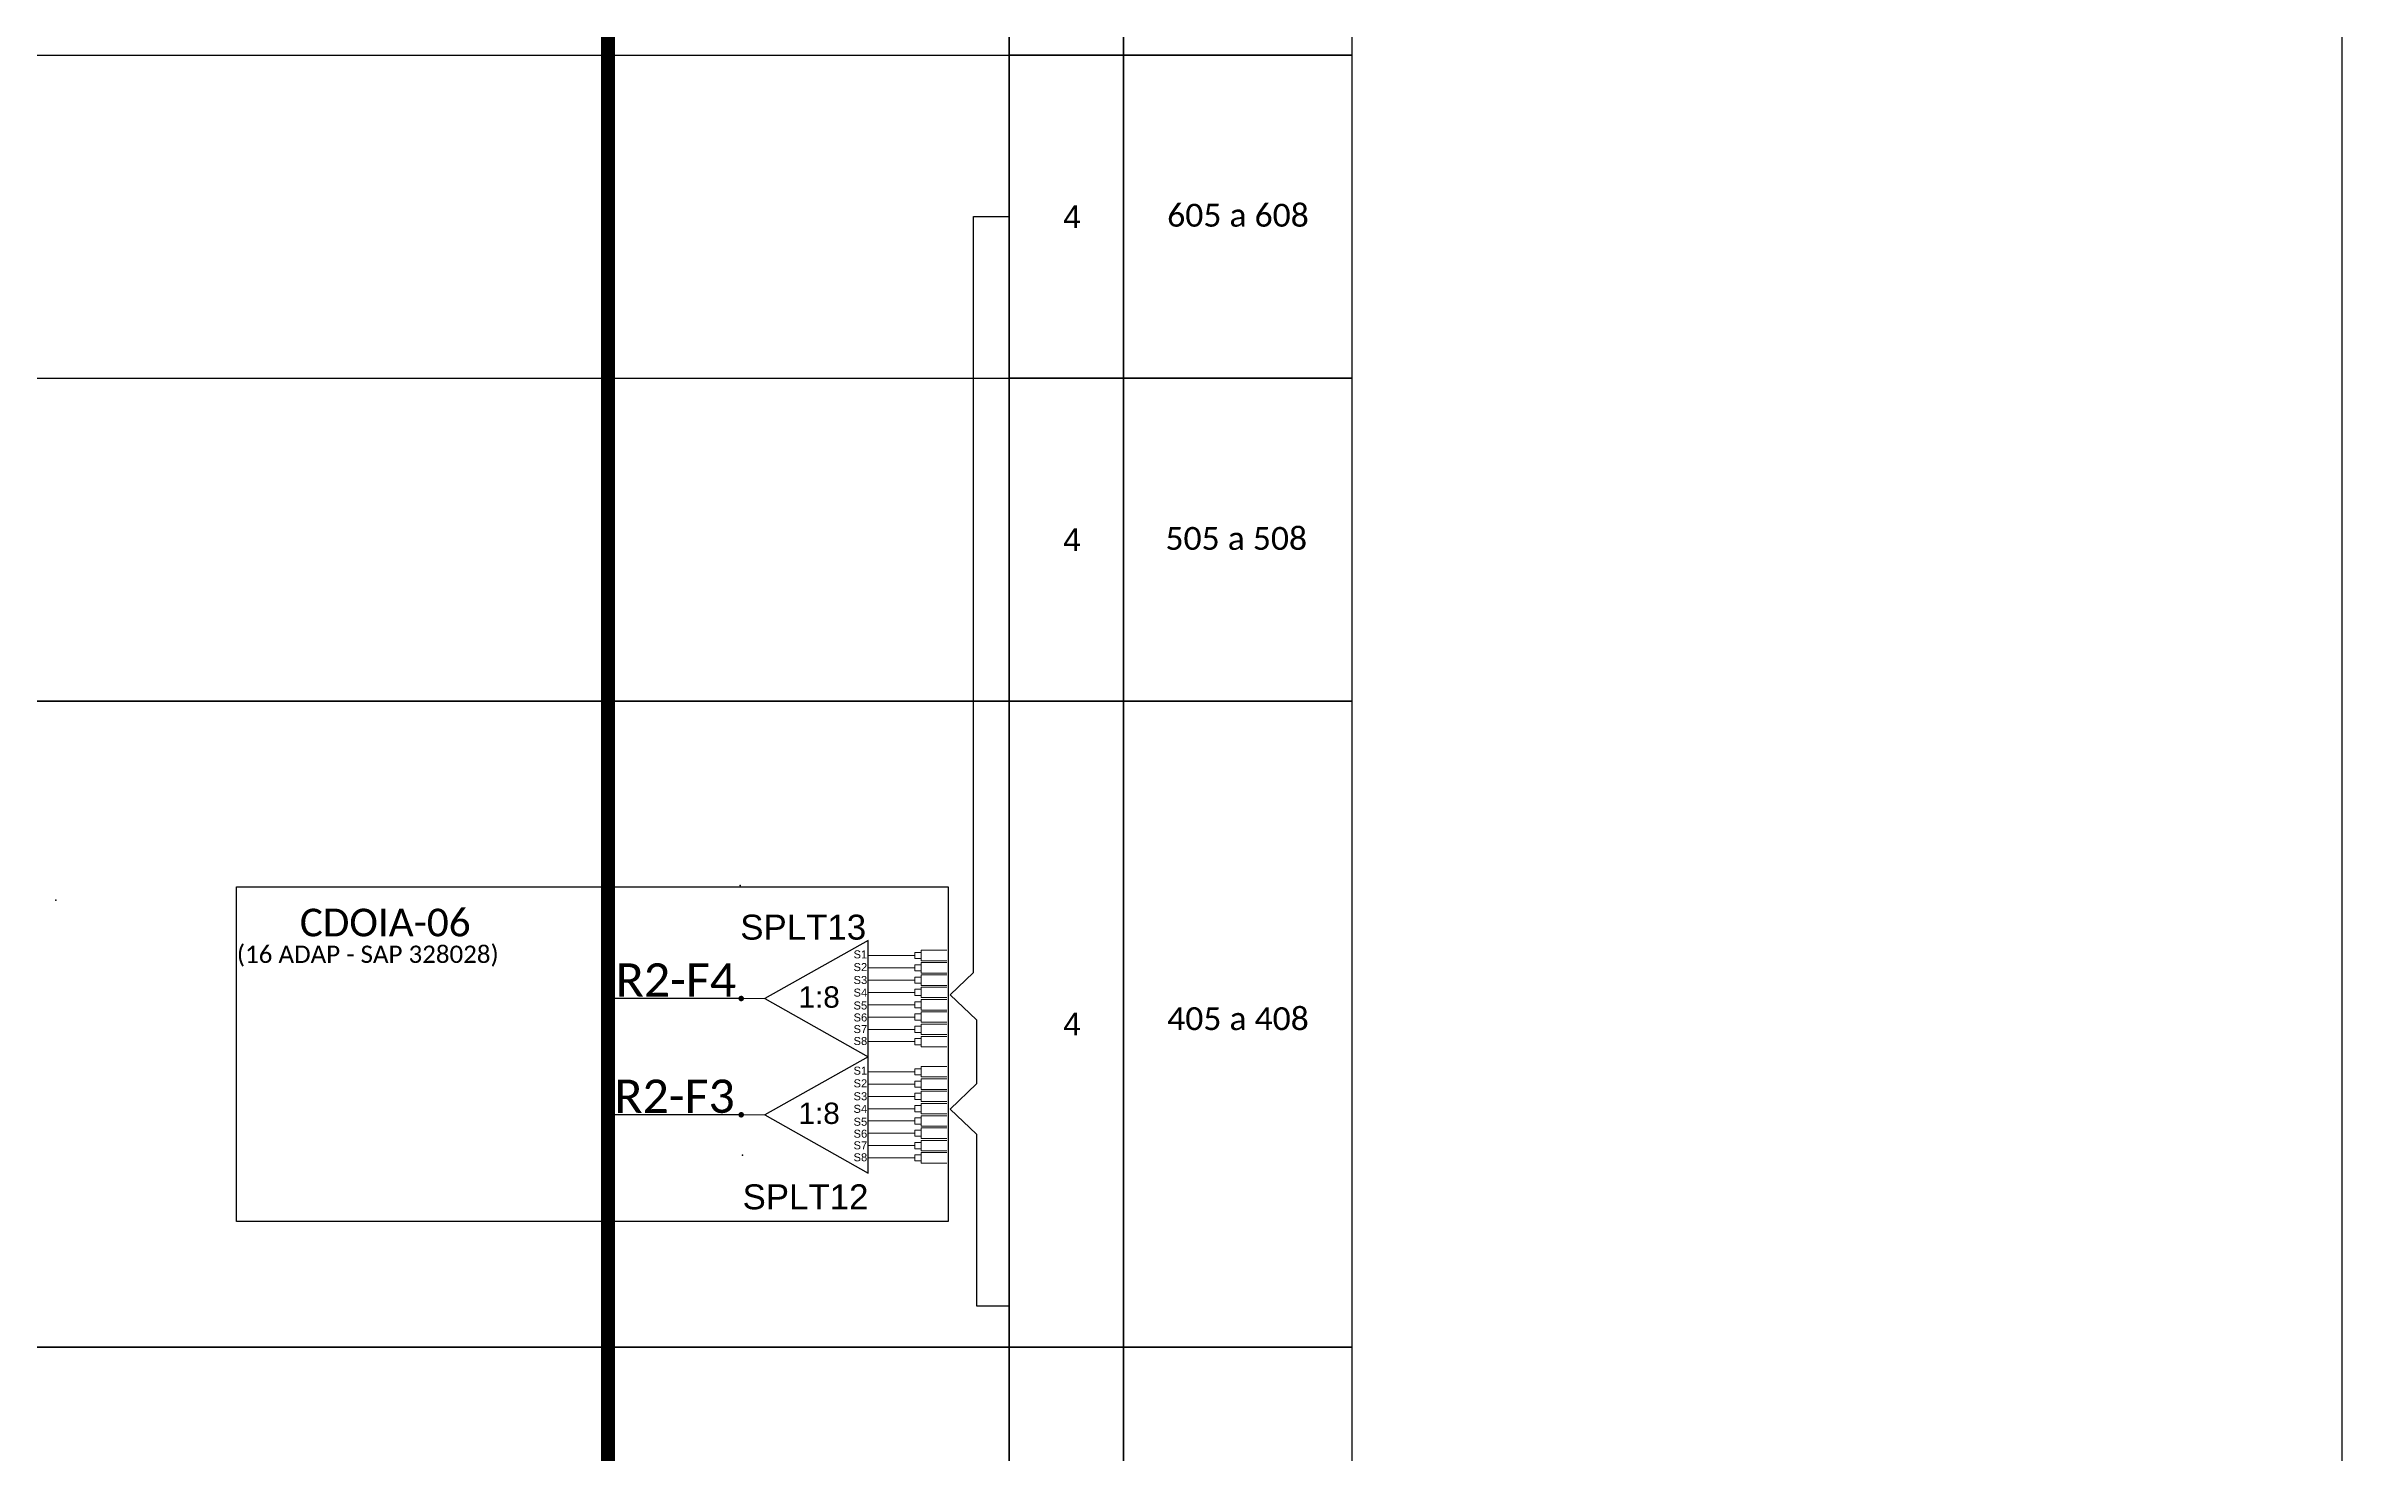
# Model space of a CAD drawing. Header units: metres. Extents: x -203 to 1885, y -55 to 636.
# Drawn here: x 705.2 to 824.4, y 417.1 to 490.2 of the extents above; entities that cross this region are included whole.
import ezdxf
from ezdxf.enums import TextEntityAlignment as Align

# ---------------------------------------------------------------- set-up
doc = ezdxf.new("R2010")
doc.units = ezdxf.units.M
doc.styles.add('ARIAL', font='arial.ttf')
doc.styles.add('WMF-Calibri0', font='calibri.ttf')

# ---------------------------------------------------------------- blocks, each defined once
blk = doc.blocks.new('SPLT_1-8_SC-APC')
at = {"color": 1}
blk.add_lwpolyline([(-7.37, -2.1), (-17.04, -7.55), (-7.37, -13), (-7.37, -2.1)], dxfattribs=at)
at = {"color": 3, "lineweight": 0}
for points in [[(-2.99, -3.51), (-7.37, -3.51)], [(-2.41, -3.02), (-2.41, -4)], [(-2.41, -3.02), (0, -3.02)], [(-2.41, -4), (0, -4)], [(-2.41, -4.17), (-2.41, -5.16)], [(-2.41, -4.17), (0, -4.17)], [(-7.37, -4.66), (-2.99, -4.66)], [(-7.37, -5.82), (-2.99, -5.82)], [(-2.41, -5.16), (0, -5.16)], [(-2.41, -5.32), (-2.41, -6.31)], [(-2.41, -5.32), (0, -5.32)], [(-2.41, -6.31), (0, -6.31)], [(-7.37, -6.97), (-2.99, -6.97)], [(-7.37, -8.12), (-2.99, -8.12)], [(-2.41, -6.48), (-2.41, -7.46)], [(-2.41, -6.48), (0, -6.48)], [(-2.41, -7.46), (0, -7.46)], [(-2.41, -7.63), (-2.41, -8.62)], [(-2.41, -7.63), (0, -7.63)], [(-7.37, -9.28), (-2.99, -9.28)], [(-7.37, -10.43), (-2.99, -10.43)], [(-2.41, -8.62), (0, -8.62)], [(-2.41, -8.78), (-2.41, -9.77)], [(-2.41, -8.78), (0, -8.78)], [(-2.41, -9.77), (0, -9.77)], [(-2.41, -9.94), (-2.41, -10.92)], [(-2.41, -9.94), (0, -9.94)], [(-7.37, -11.58), (-2.99, -11.58)], [(-2.41, -10.92), (0, -10.92)], [(-2.41, -11.09), (-2.41, -12.08)], [(-2.41, -11.09), (0, -11.09)], [(-2.41, -12.08), (0, -12.08)]]:
    blk.add_lwpolyline(points, dxfattribs=at)
for points in [[(-2.99, -3.22), (-2.41, -3.22), (-2.41, -3.8), (-2.99, -3.8)], [(-2.99, -4.38), (-2.41, -4.38), (-2.41, -4.95), (-2.99, -4.95)], [(-2.99, -5.53), (-2.41, -5.53), (-2.41, -6.1), (-2.99, -6.1)], [(-2.99, -6.68), (-2.41, -6.68), (-2.41, -7.26), (-2.99, -7.26)], [(-2.99, -7.84), (-2.41, -7.84), (-2.41, -8.41), (-2.99, -8.41)], [(-2.99, -8.99), (-2.41, -8.99), (-2.41, -9.56), (-2.99, -9.56)], [(-2.99, -10.14), (-2.41, -10.14), (-2.41, -10.72), (-2.99, -10.72)], [(-2.99, -11.3), (-2.41, -11.3), (-2.41, -11.87), (-2.99, -11.87)]]:
    blk.add_lwpolyline(points, close=True, dxfattribs=at)
at = {"color": 1, "lineweight": 0}
blk.add_lwpolyline([(-17.04, -7.55), (-19.26, -7.55)], dxfattribs=at)
at = {"color": 1, "style": 'ARIAL'}
for s, height, p in [('S1', 0.75, (-8.74, -3.78)), ('S2', 0.75, (-8.74, -4.97)), ('1:8', 2, (-13.91, -8.4)), ('S3', 0.75, (-8.74, -6.18)), ('S4', 0.75, (-8.74, -7.36)), ('S5', 0.75, (-8.74, -8.57)), ('S6', 0.75, (-8.74, -9.69)), ('S7', 0.75, (-8.74, -10.78)), ('S8', 0.75, (-8.74, -11.9))]:
    blk.add_text(s, height=height, dxfattribs=at).set_placement(p)
blk = doc.blocks.new('A$C415C251F')
at = {"color": 3}
blk.add_point((0, 0), dxfattribs=at)
blk = doc.blocks.new('LEG_CDOIA8_C-SPLT_ESQ')
at = {"color": 3, "extrusion": (0, 0, -1), "xscale": -1, "zscale": -1}
blk.add_blockref('A$C415C251F', (0, 0), dxfattribs=at)
at = {"color": 1, "style": 'WMF-Calibri0', "flags": 4}
blk.add_attdef('CDO', (21.44, -2.61), '', height=2, dxfattribs=at)
blk.add_attdef('MODELO', text='', height=1.5, dxfattribs=at).set_placement((22.54, -4.54), align=Align.CENTER)
at = {"style": 'ARIAL', "flags": 4}
blk.add_attdef('SPLITAGEM', text='', height=1.5, dxfattribs=at).set_placement((18.61, -12.59), align=Align.CENTER)
blk = doc.blocks.new('SPLITTER_')
blk.add_point((0, 0))
at = {"style": 'ARIAL', "flags": 4}
blk.add_attdef('SPLT', (0, -3.26), '', height=1.5, dxfattribs=at)

msp = doc.modelspace()

# ---------------------------------------------------------------- hatches: boundary and pattern name
h = msp.add_hatch(color=3)
h.dxf.hatch_style = 1
edge = h.paths.add_edge_path()
edge.add_arc((741.28, 440.66), 0.146, 0, 360)
h = msp.add_hatch(color=3)
h.dxf.hatch_style = 1
edge = h.paths.add_edge_path()
edge.add_arc((741.28, 434.62), 0.146, 0, 360)

# ---------------------------------------------------------------- linework, layer by layer
for p, q in [((755.2, 523.24), (755.2, 489.67)), ((559.27, 489.67), (755.2, 489.67)), ((755.2, 489.67), (755.2, 472.89)), ((559.27, 472.89), (755.2, 472.89)), ((755.2, 472.89), (755.2, 456.11)), ((755.2, 456.11), (559.27, 456.11)), ((559.27, 456.11), (755.2, 456.11)), ((755.2, 456.11), (755.2, 422.55)), ((755.2, 422.55), (559.27, 422.55)), ((559.27, 422.55), (755.2, 422.55)), ((755.2, 422.55), (755.2, 405.76))]:
    msp.add_line(p, q)
for points in [[(-203.47, 636.01), (824.44, 636.01), (824.44, -55.3), (-203.47, -55.3)], [(755.2, 523.24), (761.14, 523.24), (761.14, 489.67), (755.2, 489.67)], [(761.14, 523.24), (773, 523.24), (773, 489.67), (761.14, 489.67)], [(755.2, 489.67), (761.14, 489.67), (761.14, 472.89), (755.2, 472.89)], [(761.14, 489.67), (773, 489.67), (773, 472.89), (761.14, 472.89)], [(755.2, 472.89), (761.14, 472.89), (761.14, 456.11), (755.2, 456.11)], [(761.14, 472.89), (773, 472.89), (773, 456.11), (761.14, 456.11)], [(755.2, 456.11), (761.14, 456.11), (761.14, 422.55), (755.2, 422.55)], [(761.14, 456.11), (773, 456.11), (773, 422.55), (761.14, 422.55)], [(755.2, 422.55), (761.14, 422.55), (761.14, 405.76), (755.2, 405.76)], [(761.14, 422.55), (773, 422.55), (773, 405.76), (761.14, 405.76)]]:
    msp.add_lwpolyline(points, close=True)
at = {"color": 6, "const_width": 0.726}
msp.add_lwpolyline([(734.36, 565.51), (734.36, 336.3)], dxfattribs=at)
at = {"color": 3}
for points in [[(753.35, 442.01), (753.35, 481.28), (755.2, 481.28)], [(753.35, 442.01), (752.14, 440.85), (753.5, 439.55)], [(753.5, 439.55), (753.5, 436.23)], [(753.5, 436.23), (752.14, 434.92), (753.5, 433.62)], [(753.5, 433.62), (753.5, 424.69), (755.2, 424.69)]]:
    msp.add_lwpolyline(points, dxfattribs=at)
at = {"color": 1}
msp.add_lwpolyline([(715.06, 446.47), (752.03, 446.47), (752.03, 429.08), (715.06, 429.08)], close=True, dxfattribs=at)
at = {"color": 6}
for points in [[(741.28, 440.66), (734.36, 440.66)], [(741.28, 434.62), (734.36, 434.62)]]:
    msp.add_lwpolyline(points, dxfattribs=at)

# ---------------------------------------------------------------- block references
ref = msp.add_blockref('SPLITTER_', (741.23, 446.54), dxfattribs=dict(xscale=0.8640000000001962, yscale=0.8640000000001962, zscale=0.8640000000001964))
ref.add_attrib('SPLT', 'SPLT13', (741.23, 443.72), dxfattribs={"height": 1.296, "style": 'ARIAL'})
at = {"color": 1}
ref = msp.add_blockref('LEG_CDOIA8_C-SPLT_ESQ', (705.68, 445.77), dxfattribs=dict(at, xscale=0.7185024000001636, yscale=0.7185024000001619, zscale=0.7185024000001633))
ref.add_attrib('CDO', 'CDOIA-06', (718.35, 443.89), dxfattribs={"color": 1, "height": 1.437, "style": 'WMF-Calibri0'})
ref.add_attrib('MODELO', '(16 ADAP - SAP 328028)', dxfattribs={"color": 1, "height": 0.8981, "style": 'WMF-Calibri0'}).set_placement((721.88, 442.51), align=Align.CENTER)
at = {"color": 3, "xscale": 0.5542732800000003, "yscale": 0.5542732800000003, "zscale": 0.554273280000001}
for p in [(751.96, 444.84), (751.96, 438.8)]:
    msp.add_blockref('SPLT_1-8_SC-APC', p, dxfattribs=at)
ref = msp.add_blockref('SPLITTER_', (741.35, 432.52), dxfattribs=dict(xscale=0.8640000000001962, yscale=0.8640000000001962, zscale=0.8640000000001964))
ref.add_attrib('SPLT', 'SPLT12', (741.35, 429.71), dxfattribs={"height": 1.296, "style": 'ARIAL'})

# ---------------------------------------------------------------- texts
at = {"style": 'WMF-Calibri0'}
for s, p in [('605 a 608', (763.41, 480.76)), ('505 a 508', (763.32, 463.97)), ('405 a 408', (763.41, 439.02))]:
    msp.add_text(s, height=1.188, dxfattribs=at).set_placement(p)
at = {"color": 6, "style": 'WMF-Calibri0'}
for s, p in [('R2-F4', (734.76, 440.76)), ('R2-F3', (734.69, 434.72))]:
    msp.add_text(s, height=1.728, dxfattribs=at).set_placement(p)
at = {"style": 'ARIAL', "flags": 12}
for p in [(758.47, 481.28), (758.47, 464.5), (758.47, 439.34)]:
    msp.add_attdef('4', text='XX', height=1.179, dxfattribs=at).set_placement(p, align=Align.MIDDLE_CENTER)

doc.saveas('drawing.dxf')
